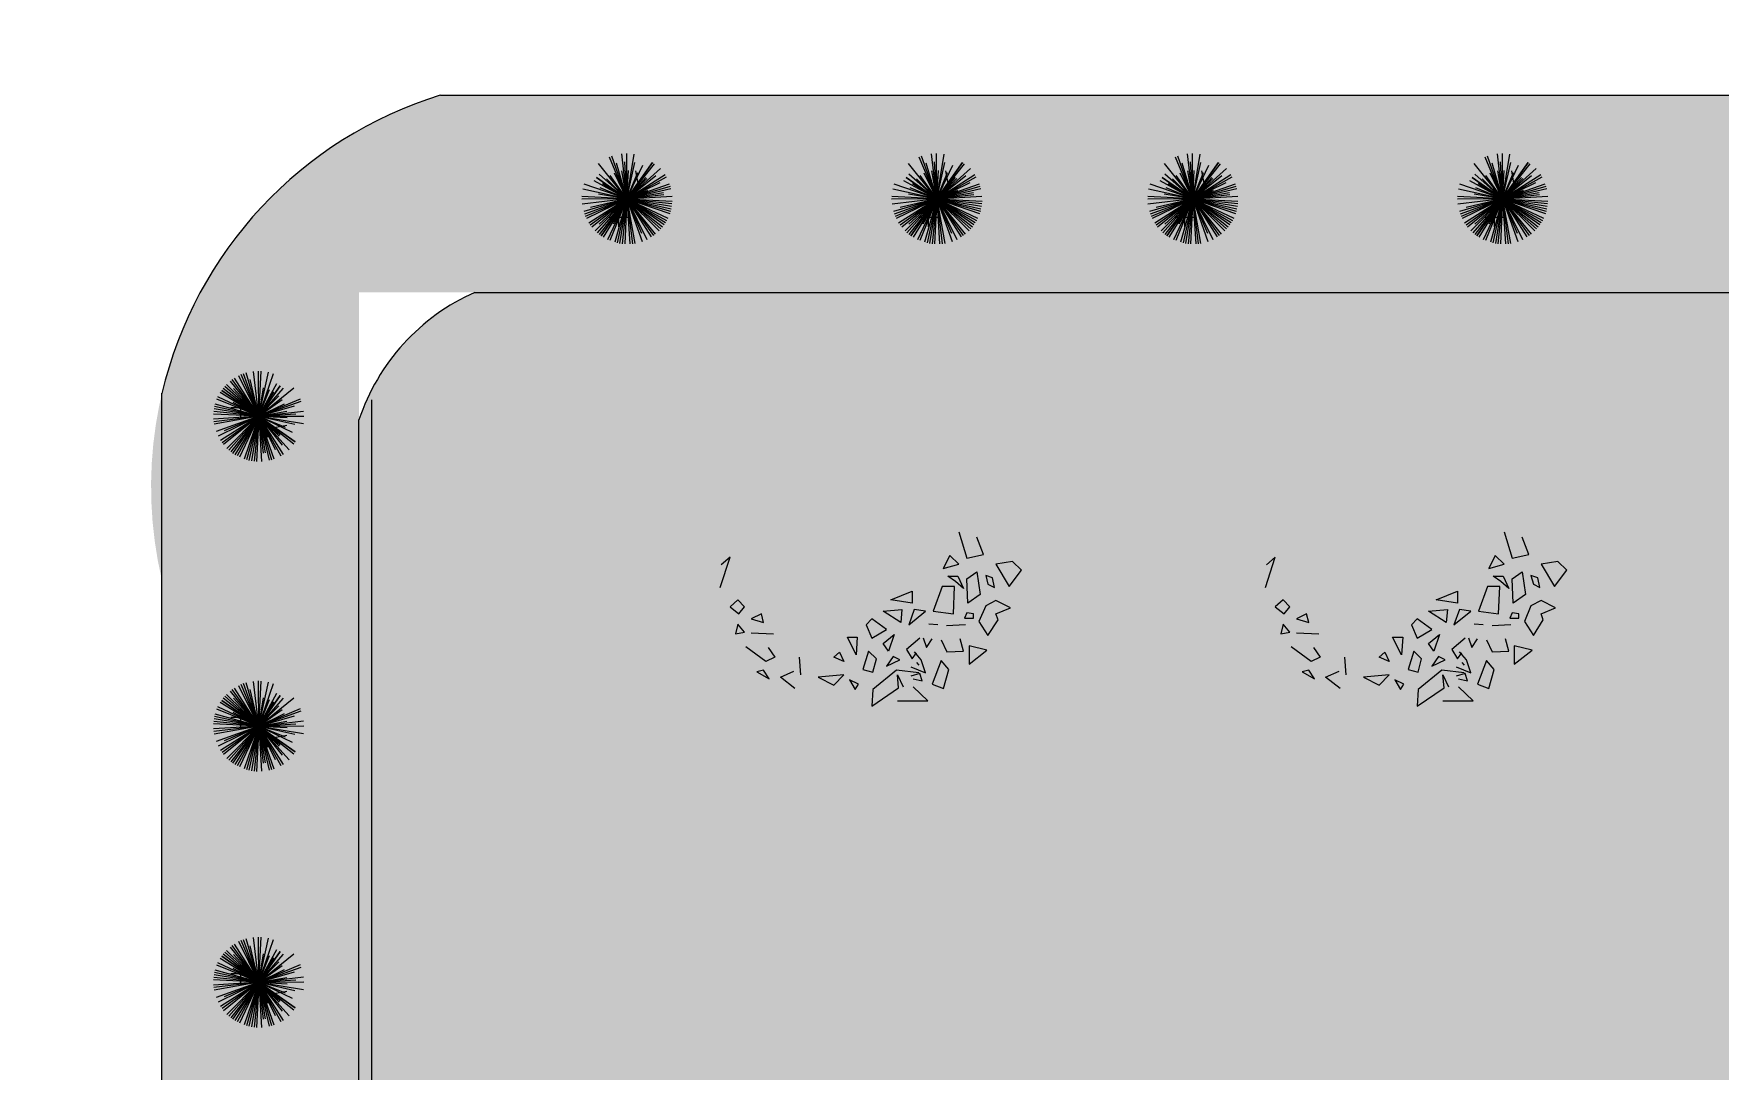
# Model space of a CAD drawing. Header units: millimetres. Extents: x -1544140 to 7445918, y -1294905 to 2019878.
# Drawn here: x 2050004 to 2051223, y 25814 to 26564 of the extents above; entities that cross this region are included whole.
import ezdxf

# ---------------------------------------------------------------- set-up
doc = ezdxf.new("R2010")
doc.units = ezdxf.units.MM
doc.header["$MEASUREMENT"] = 0
doc.layers.add('marc det', color=74, linetype='Continuous', lineweight=18)
picture_1 = doc.add_image_def('image5.png', size_in_pixel=(1482, 826))

msp = doc.modelspace()

# ---------------------------------------------------------------- hatches: boundary and pattern name
at = {"true_color": 0x8dc133, "transparency": 33554687}
h = msp.add_hatch(color=65, dxfattribs=at)
h.dxf.hatch_style = 1
h.paths.add_polyline_path([(2052271, 25017.8, -0.388077), (2052116.8, 24844.1), (2050412.6, 24844.1, -0.416277), (2050096.5, 25072.6), (2050096.5, 26168.8, -0.394381), (2050297.9, 26519.5), (2051990.7, 26519.5, -0.352206), (2052271, 26299.3)])
h.paths.add_polyline_path([(2050398.8, 24986.6, -0.417198), (2050239, 25085.7), (2050239, 26377), (2051991.6, 26377, -0.326949), (2052128.5, 26280.2), (2052128.5, 24986.6)], flags=16)
at = {"true_color": 0xb8d93f, "transparency": 33554687}
h = msp.add_hatch(color=63, dxfattribs=at)
h.dxf.hatch_style = 1
h.paths.add_polyline_path([(2052128.5, 26280.2, 0.326949), (2051991.6, 26377), (2050322.9, 26377, 0.386529), (2050239, 26188), (2050239, 25085.7, 0.417198), (2050398.8, 24986.6), (2052106.2, 24986.6, 0.351898), (2052128.5, 25016.4)])
at = {"layer": 'marc det'}
for points in [[(2050552.3, 26280.1), (2050530.8, 26274.4), (2050523.8, 26265.4), (2050510.9, 26247.2), (2050497.3, 26245.6), (2050495.5, 26230), (2050500.7, 26223.4), (2050496.8, 26213.4), (2050481.7, 26185.2), (2050486.6, 26175.5), (2050494.9, 26163.4), (2050495, 26152.7), (2050478.6, 26146.4), (2050501.5, 26144.8), (2050498.6, 26134.3), (2050506, 26126.6), (2050507, 26116.8), (2050518.2, 26104.5), (2050521.9, 26090.7), (2050532.3, 26082.8), (2050539.8, 26084.3), (2050549.8, 26078.6), (2050554.3, 26065.7), (2050557.4, 26049.5), (2050560.9, 26061.7), (2050571.7, 26071.5), (2050585.3, 26067.3), (2050594.3, 26061.4), (2050605.3, 26065.1), (2050617.1, 26065.1), (2050624.6, 26056.6), (2050627.6, 26066.4), (2050640, 26073.4), (2050652.8, 26072.9), (2050666.2, 26079.4), (2050670.3, 26088.6), (2050677.4, 26092.3), (2050686.8, 26094.1), (2050690.2, 26107), (2050696.6, 26114.4), (2050713.9, 26116.2), (2050727.1, 26113.5), (2050715.8, 26121.2), (2050707.3, 26129.5), (2050707.8, 26137.2), (2050715.5, 26147.9), (2050721.8, 26160.6), (2050720.7, 26171.1), (2050722.5, 26196.7), (2050743.9, 26207.8), (2050717.7, 26206.1), (2050710.5, 26218), (2050709.3, 26229.2), (2050701.4, 26244.5), (2050691.9, 26252.6), (2050687.6, 26264.7), (2050677.9, 26268.9), (2050665.4, 26277.9), (2050655, 26276.9), (2050655.3, 26294.3), (2050644.3, 26280.7), (2050640.2, 26291.3), (2050634.8, 26294.1), (2050621.7, 26297.9), (2050618.9, 26294.8), (2050594.8, 26293.1), (2050588.1, 26297.1), (2050576.3, 26292.5), (2050567.2, 26293.8), (2050558, 26305.7), (2050549.4, 26319.3), (2050553, 26306.3), (2050556.6, 26287.9)], [(2050946.6, 26280.1), (2050925.2, 26274.4), (2050918.2, 26265.4), (2050905.2, 26247.2), (2050891.7, 26245.6), (2050889.8, 26230), (2050895.1, 26223.4), (2050891.1, 26213.4), (2050876.1, 26185.2), (2050881, 26175.5), (2050889.2, 26163.4), (2050889.4, 26152.7), (2050873, 26146.4), (2050895.8, 26144.8), (2050893, 26134.3), (2050900.4, 26126.6), (2050901.3, 26116.8), (2050912.6, 26104.5), (2050916.3, 26090.7), (2050926.6, 26082.8), (2050934.2, 26084.3), (2050944.1, 26078.6), (2050948.6, 26065.7), (2050951.8, 26049.5), (2050955.3, 26061.7), (2050966.1, 26071.5), (2050979.7, 26067.3), (2050988.7, 26061.4), (2050999.7, 26065.1), (2051011.5, 26065.1), (2051019, 26056.6), (2051022, 26066.4), (2051034.3, 26073.4), (2051047.2, 26072.9), (2051060.6, 26079.4), (2051064.7, 26088.6), (2051071.8, 26092.3), (2051081.2, 26094.1), (2051084.6, 26107), (2051090.9, 26114.4), (2051108.2, 26116.2), (2051121.5, 26113.5), (2051110.2, 26121.2), (2051101.7, 26129.5), (2051102.1, 26137.2), (2051109.8, 26147.9), (2051116.1, 26160.6), (2051115.1, 26171.1), (2051116.9, 26196.7), (2051138.2, 26207.8), (2051112.1, 26206.1), (2051104.9, 26218), (2051103.6, 26229.2), (2051095.7, 26244.5), (2051086.3, 26252.6), (2051081.9, 26264.7), (2051072.3, 26268.9), (2051059.7, 26277.9), (2051049.4, 26276.9), (2051049.7, 26294.3), (2051038.6, 26280.7), (2051034.6, 26291.3), (2051029.1, 26294.1), (2051016, 26297.9), (2051013.3, 26294.8), (2050989.1, 26293.1), (2050982.5, 26297.1), (2050970.6, 26292.5), (2050961.6, 26293.8), (2050952.4, 26305.7), (2050943.8, 26319.3), (2050947.3, 26306.3), (2050951, 26287.9)]]:
    msp.add_hatch(color=102, dxfattribs=at).paths.add_polyline_path(points)

# ---------------------------------------------------------------- linework, layer by layer
at = {"color": 116, "lineweight": -2, "true_color": 0x136734}
for p, q in [((2050441.2, 26454.4), (2050439.3, 26464.9)), ((2050665.3, 26454.4), (2050663.4, 26464.9)), ((2050850.4, 26454.4), (2050848.6, 26464.9)), ((2051074.5, 26454.4), (2051072.7, 26464.9)), ((2050176.3, 26279), (2050186.8, 26280.9)), ((2050176.3, 26054.9), (2050186.8, 26056.8)), ((2050176.3, 25869.8), (2050186.8, 25871.6))]:
    msp.add_line(p, q, dxfattribs=at)
at = {"color": 116, "true_color": 0x136734}
for p, q in [((2050419.7, 26431.4), (2050433.6, 26431.4)), ((2050426.6, 26438.3), (2050426.6, 26424.4)), ((2050643.8, 26431.4), (2050657.7, 26431.4)), ((2050650.7, 26438.3), (2050650.7, 26424.4)), ((2050828.9, 26431.4), (2050842.8, 26431.4)), ((2050835.9, 26438.3), (2050835.9, 26424.4)), ((2051053, 26431.4), (2051066.9, 26431.4)), ((2051060, 26438.3), (2051060, 26424.4)), ((2050153.3, 26300.5), (2050153.3, 26286.6)), ((2050160.2, 26293.6), (2050146.3, 26293.6)), ((2050160.2, 26069.5), (2050146.3, 26069.5)), ((2050153.3, 26076.4), (2050153.3, 26062.5)), ((2050160.2, 25884.3), (2050146.3, 25884.3)), ((2050153.3, 25891.3), (2050153.3, 25877.4))]:
    msp.add_line(p, q, dxfattribs=at)
at = {"color": 96}
for p, q in [((2050672.9, 26203.8), (2050678.6, 26184.9)), ((2050690.7, 26187.5), (2050685.8, 26200.1)), ((2051067.3, 26203.8), (2051072.9, 26184.9)), ((2051085, 26187.5), (2051080.2, 26200.1)), ((2050666.4, 26186.8), (2050661.6, 26177.4)), ((2050672.9, 26180.5), (2050666.4, 26186.8)), ((2050678.6, 26184.9), (2050690.7, 26187.5)), ((2051060.8, 26186.8), (2051056, 26177.4)), ((2051067.3, 26180.5), (2051060.8, 26186.8)), ((2051072.9, 26184.9), (2051085, 26187.5)), ((2050500.1, 26163.5), (2050507.4, 26185.6)), ((2050507.4, 26185.6), (2050500.9, 26179.9)), ((2050661.6, 26177.4), (2050672.9, 26180.5)), ((2050678.6, 26169.8), (2050685.8, 26174.9)), ((2050685.8, 26174.9), (2050688.2, 26158.5)), ((2050711.7, 26182.4), (2050699.6, 26180.5)), ((2050699.6, 26180.5), (2050709.2, 26164.2)), ((2050709.2, 26164.2), (2050718.1, 26176.1)), ((2050718.1, 26176.1), (2050711.7, 26182.4)), ((2050894.5, 26163.5), (2050901.7, 26185.6)), ((2050901.7, 26185.6), (2050895.3, 26179.9)), ((2051056, 26177.4), (2051067.3, 26180.5)), ((2051072.9, 26169.8), (2051080.2, 26174.9)), ((2051080.2, 26174.9), (2051082.6, 26158.5)), ((2051106, 26182.4), (2051093.9, 26180.5)), ((2051093.9, 26180.5), (2051103.6, 26164.2)), ((2051103.6, 26164.2), (2051112.5, 26176.1)), ((2051112.5, 26176.1), (2051106, 26182.4)), ((2050660.8, 26164.2), (2050654.3, 26146.5)), ((2050669.7, 26164.2), (2050660.8, 26164.2)), ((2050664.8, 26171.7), (2050672.1, 26171.7)), ((2050670.5, 26167.9), (2050664.8, 26171.7)), ((2050668.9, 26144.6), (2050669.7, 26164.2)), ((2050676.1, 26162.9), (2050670.5, 26167.9)), ((2050672.1, 26171.7), (2050676.1, 26162.9)), ((2050679.4, 26152.2), (2050678.6, 26169.8)), ((2050697.1, 26170.5), (2050692.3, 26172.3)), ((2050692.3, 26172.3), (2050693.9, 26166.1)), ((2050693.9, 26166.1), (2050698.7, 26163.5)), ((2050698.7, 26163.5), (2050697.1, 26170.5)), ((2051055.2, 26164.2), (2051048.7, 26146.5)), ((2051064, 26164.2), (2051055.2, 26164.2)), ((2051059.2, 26171.7), (2051066.5, 26171.7)), ((2051064.8, 26167.9), (2051059.2, 26171.7)), ((2051063.2, 26144.6), (2051064, 26164.2)), ((2051070.5, 26162.9), (2051064.8, 26167.9)), ((2051066.5, 26171.7), (2051070.5, 26162.9)), ((2051073.7, 26152.2), (2051072.9, 26169.8)), ((2051091.5, 26170.5), (2051086.6, 26172.3)), ((2051086.6, 26172.3), (2051088.3, 26166.1)), ((2051088.3, 26166.1), (2051093.1, 26163.5)), ((2051093.1, 26163.5), (2051091.5, 26170.5)), ((2050513, 26154.7), (2050507.4, 26149.7)), ((2050517.9, 26149.7), (2050513, 26154.7)), ((2050623.7, 26154.7), (2050639, 26161)), ((2050639, 26152.2), (2050623.7, 26154.7)), ((2050639, 26161), (2050639, 26152.2)), ((2050688.2, 26158.5), (2050679.4, 26152.2)), ((2050692.3, 26150.3), (2050687.4, 26139)), ((2050699.6, 26154.1), (2050692.3, 26150.3)), ((2050710.1, 26149), (2050699.6, 26154.1)), ((2050907.4, 26154.7), (2050901.7, 26149.7)), ((2050912.2, 26149.7), (2050907.4, 26154.7)), ((2051018, 26154.7), (2051033.4, 26161)), ((2051033.4, 26152.2), (2051018, 26154.7)), ((2051033.4, 26161), (2051033.4, 26152.2)), ((2051082.6, 26158.5), (2051073.7, 26152.2)), ((2051086.6, 26150.3), (2051081.8, 26139)), ((2051093.9, 26154.1), (2051086.6, 26150.3)), ((2051104.4, 26149), (2051093.9, 26154.1)), ((2050507.4, 26149.7), (2050513.8, 26144.6)), ((2050513.8, 26144.6), (2050517.9, 26149.7)), ((2050530, 26144.6), (2050522.7, 26140.9)), ((2050522.7, 26140.9), (2050531.6, 26138.3)), ((2050531.6, 26138.3), (2050530, 26144.6)), ((2050609.9, 26140.9), (2050605.9, 26136.5)), ((2050620.4, 26133.3), (2050609.9, 26140.9)), ((2050618, 26146.5), (2050631.7, 26147.8)), ((2050630.9, 26138.3), (2050618, 26146.5)), ((2050631.7, 26147.8), (2050630.9, 26138.3)), ((2050640.6, 26147.8), (2050636.6, 26136.5)), ((2050636.6, 26136.5), (2050648.7, 26146.5)), ((2050648.7, 26146.5), (2050640.6, 26147.8)), ((2050654.3, 26146.5), (2050668.9, 26144.6)), ((2050678.6, 26145.3), (2050676.9, 26141.5)), ((2050676.9, 26141.5), (2050683.4, 26141.5)), ((2050683.4, 26144.6), (2050678.6, 26145.3)), ((2050683.4, 26141.5), (2050683.4, 26144.6)), ((2050687.4, 26139), (2050693.9, 26128.9)), ((2050693.9, 26128.9), (2050701.2, 26140.2)), ((2050699.6, 26144.6), (2050710.1, 26149)), ((2050701.2, 26140.2), (2050699.6, 26144.6)), ((2050901.7, 26149.7), (2050908.2, 26144.6)), ((2050908.2, 26144.6), (2050912.2, 26149.7)), ((2050924.3, 26144.6), (2050917.1, 26140.9)), ((2050917.1, 26140.9), (2050926, 26138.3)), ((2050926, 26138.3), (2050924.3, 26144.6)), ((2051004.3, 26140.9), (2051000.2, 26136.5)), ((2051014.8, 26133.3), (2051004.3, 26140.9)), ((2051012.4, 26146.5), (2051026.1, 26147.8)), ((2051025.3, 26138.3), (2051012.4, 26146.5)), ((2051026.1, 26147.8), (2051025.3, 26138.3)), ((2051035, 26147.8), (2051030.9, 26136.5)), ((2051030.9, 26136.5), (2051043, 26146.5)), ((2051043, 26146.5), (2051035, 26147.8)), ((2051048.7, 26146.5), (2051063.2, 26144.6)), ((2051072.9, 26145.3), (2051071.3, 26141.5)), ((2051071.3, 26141.5), (2051077.8, 26141.5)), ((2051077.8, 26144.6), (2051072.9, 26145.3)), ((2051077.8, 26141.5), (2051077.8, 26144.6)), ((2051081.8, 26139), (2051088.3, 26128.9)), ((2051088.3, 26128.9), (2051095.5, 26140.2)), ((2051093.9, 26144.6), (2051104.4, 26149)), ((2051095.5, 26140.2), (2051093.9, 26144.6)), ((2050513, 26137.1), (2050511.4, 26130.2)), ((2050511.4, 26130.2), (2050517.9, 26131.4)), ((2050517.9, 26131.4), (2050513, 26137.1)), ((2050522.7, 26130.8), (2050538.9, 26130.2)), ((2050598.6, 26115), (2050592.2, 26127.6)), ((2050592.2, 26127.6), (2050599.4, 26127.6)), ((2050599.4, 26127.6), (2050598.6, 26115)), ((2050605.9, 26136.5), (2050609.9, 26127)), ((2050609.9, 26127), (2050620.4, 26133.3)), ((2050618, 26123.2), (2050626.1, 26129.5)), ((2050626.1, 26129.5), (2050622, 26117.6)), ((2050644.6, 26127), (2050635, 26118.8)), ((2050647.1, 26127.1), (2050649.5, 26120.2)), ((2050649.5, 26120.2), (2050653.6, 26126.5)), ((2050657.6, 26136.5), (2050651.1, 26137.1)), ((2050660, 26125.8), (2050664.1, 26117)), ((2050677.7, 26136.5), (2050664, 26135.8)), ((2050676.2, 26117.6), (2050673.8, 26126.5)), ((2050907.4, 26137.1), (2050905.8, 26130.2)), ((2050905.8, 26130.2), (2050912.2, 26131.4)), ((2050912.2, 26131.4), (2050907.4, 26137.1)), ((2050917.1, 26130.8), (2050933.2, 26130.2)), ((2050993, 26115), (2050986.5, 26127.6)), ((2050986.5, 26127.6), (2050993.8, 26127.6)), ((2050993.8, 26127.6), (2050993, 26115)), ((2051000.2, 26136.5), (2051004.3, 26127)), ((2051004.3, 26127), (2051014.8, 26133.3)), ((2051012.4, 26123.2), (2051020.4, 26129.5)), ((2051020.4, 26129.5), (2051016.4, 26117.6)), ((2051039, 26127), (2051029.3, 26118.8)), ((2051041.5, 26127.1), (2051043.9, 26120.2)), ((2051043.9, 26120.2), (2051047.9, 26126.5)), ((2051051.9, 26136.5), (2051045.5, 26137.1)), ((2051054.4, 26125.8), (2051058.4, 26117)), ((2051072.1, 26136.5), (2051058.4, 26135.8)), ((2051070.5, 26117.6), (2051068.1, 26126.5)), ((2050533.3, 26110.1), (2050518.7, 26120.8)), ((2050534.9, 26120.2), (2050539.7, 26113.2)), ((2050582.5, 26113.1), (2050586.5, 26116.9)), ((2050586.5, 26116.9), (2050589.7, 26110)), ((2050607.5, 26117.6), (2050603.5, 26104.3)), ((2050613.2, 26111.9), (2050607.5, 26117.6)), ((2050622, 26117.6), (2050618, 26123.2)), ((2050625.3, 26113.8), (2050620.4, 26106.8)), ((2050630.1, 26111.3), (2050625.3, 26113.8)), ((2050635, 26118.8), (2050639, 26111.9)), ((2050639, 26111.9), (2050642.2, 26116.3)), ((2050645.5, 26111.3), (2050640.7, 26117)), ((2050664.1, 26117), (2050676.2, 26117.6)), ((2050693.1, 26118.2), (2050680.2, 26121.3)), ((2050680.2, 26121.3), (2050680.2, 26108.1)), ((2050680.2, 26108.1), (2050693.1, 26118.2)), ((2050927.6, 26110.1), (2050913.1, 26120.8)), ((2050929.2, 26120.2), (2050934.1, 26113.2)), ((2050976.8, 26113.1), (2050980.9, 26116.9)), ((2050980.9, 26116.9), (2050984.1, 26110)), ((2051001.9, 26117.6), (2050997.8, 26104.3)), ((2051007.5, 26111.9), (2051001.9, 26117.6)), ((2051016.4, 26117.6), (2051012.4, 26123.2)), ((2051019.6, 26113.8), (2051014.8, 26106.8)), ((2051024.5, 26111.3), (2051019.6, 26113.8)), ((2051029.3, 26118.8), (2051033.4, 26111.9)), ((2051033.4, 26111.9), (2051036.6, 26116.3)), ((2051039.9, 26111.3), (2051035, 26117)), ((2051058.4, 26117), (2051070.5, 26117.6)), ((2051087.5, 26118.2), (2051074.5, 26121.3)), ((2051074.5, 26121.3), (2051074.5, 26108.1)), ((2051074.5, 26108.1), (2051087.5, 26118.2)), ((2050531.6, 26103.8), (2050526.8, 26102.5)), ((2050526.8, 26102.5), (2050535.7, 26097.5)), ((2050535.7, 26097.5), (2050531.6, 26103.8)), ((2050539.7, 26113.2), (2050533.3, 26110.1)), ((2050543.8, 26098.7), (2050553.4, 26103.2)), ((2050557.4, 26113.1), (2050558.2, 26100.5)), ((2050589.7, 26110), (2050582.5, 26113.1)), ((2050603.5, 26104.3), (2050610.7, 26102.4)), ((2050610.7, 26102.4), (2050613.2, 26111.9)), ((2050627.7, 26103.7), (2050610.7, 26089.8)), ((2050620.4, 26106.8), (2050630.1, 26111.3)), ((2050643.8, 26101.8), (2050627.7, 26103.7)), ((2050638.2, 26106.3), (2050648.7, 26101.9)), ((2050642.2, 26109.4), (2050643.8, 26107.5)), ((2050648.7, 26101.9), (2050645.5, 26111.3)), ((2050660, 26110.7), (2050653.6, 26093.7)), ((2050665.7, 26104.4), (2050660, 26110.7)), ((2050661.7, 26090.6), (2050665.7, 26104.4)), ((2050926, 26103.8), (2050921.2, 26102.5)), ((2050921.2, 26102.5), (2050930, 26097.5)), ((2050930, 26097.5), (2050926, 26103.8)), ((2050934.1, 26113.2), (2050927.6, 26110.1)), ((2050938.1, 26098.7), (2050947.8, 26103.2)), ((2050951.8, 26113.1), (2050952.6, 26100.5)), ((2050984.1, 26110), (2050976.8, 26113.1)), ((2050997.8, 26104.3), (2051005.1, 26102.4)), ((2051005.1, 26102.4), (2051007.5, 26111.9)), ((2051022, 26103.7), (2051005.1, 26089.8)), ((2051014.8, 26106.8), (2051024.5, 26111.3)), ((2051038.2, 26101.8), (2051022, 26103.7)), ((2051032.6, 26106.3), (2051043.1, 26101.9)), ((2051036.6, 26109.4), (2051038.2, 26107.5)), ((2051043.1, 26101.9), (2051039.9, 26111.3)), ((2051054.4, 26110.7), (2051047.9, 26093.7)), ((2051060, 26104.4), (2051054.4, 26110.7)), ((2051056, 26090.6), (2051060, 26104.4)), ((2050554.3, 26090.6), (2050543.8, 26098.7)), ((2050589.7, 26100.5), (2050571.2, 26098.7)), ((2050571.2, 26098.7), (2050582.5, 26093)), ((2050582.5, 26093), (2050589.7, 26100.5)), ((2050600.2, 26093.6), (2050593.8, 26096.8)), ((2050593.8, 26096.8), (2050597.8, 26089.8)), ((2050597.8, 26089.8), (2050600.2, 26093.6)), ((2050609.9, 26077.9), (2050629.3, 26091.1)), ((2050610.7, 26089.8), (2050609.9, 26077.9)), ((2050629.3, 26091.1), (2050628.5, 26100.5)), ((2050628.5, 26100.5), (2050632.5, 26091.7)), ((2050644.7, 26101.3), (2050638.2, 26099.4)), ((2050639.9, 26097.5), (2050646.3, 26096.2)), ((2050650.3, 26081.7), (2050639.9, 26091.8)), ((2050646.3, 26096.2), (2050644.7, 26101.3)), ((2050653.6, 26093.7), (2050661.7, 26090.6)), ((2050948.6, 26090.6), (2050938.1, 26098.7)), ((2050984.1, 26100.5), (2050965.5, 26098.7)), ((2050965.5, 26098.7), (2050976.8, 26093)), ((2050976.8, 26093), (2050984.1, 26100.5)), ((2050994.6, 26093.6), (2050988.1, 26096.8)), ((2050988.1, 26096.8), (2050992.2, 26089.8)), ((2050992.2, 26089.8), (2050994.6, 26093.6)), ((2051004.3, 26077.9), (2051023.7, 26091.1)), ((2051005.1, 26089.8), (2051004.3, 26077.9)), ((2051023.7, 26091.1), (2051022.9, 26100.5)), ((2051022.9, 26100.5), (2051026.9, 26091.7)), ((2051039.1, 26101.3), (2051032.6, 26099.4)), ((2051034.2, 26097.5), (2051040.7, 26096.2)), ((2051044.7, 26081.7), (2051034.2, 26091.8)), ((2051040.7, 26096.2), (2051039.1, 26101.3)), ((2051047.9, 26093.7), (2051056, 26090.6)), ((2050628.5, 26081.7), (2050650.3, 26081.7)), ((2051022.9, 26081.7), (2051044.7, 26081.7))]:
    msp.add_line(p, q, dxfattribs=at)
for points in [[(2050297.9, 26519.5), (2051997.2, 26519.5)], [(2050322.9, 26377), (2051997.2, 26377)], [(2050096.5, 25072.6), (2050096.5, 26304)], [(2050248.1, 26299.3), (2050248.1, 25012.9)], [(2050239, 25085.7), (2050239, 26284.8)]]:
    msp.add_lwpolyline(points)
for radius, start, end in [(296.2, 107.0974, 166.8092), (153.7, 113.8167, 161.6515)]:
    msp.add_arc((2050384.9, 26236.4), radius, start, end)
at = {"layer": 'marc det', "color": 116, "true_color": 0x136734}
for p, q in [((2050432.8, 26444.6), (2050412.3, 26470.1)), ((2050432.8, 26444.6), (2050420.1, 26474.7)), ((2050432.8, 26444.6), (2050421.8, 26475.4)), ((2050432.8, 26444.6), (2050425.2, 26470.5)), ((2050432.8, 26444.6), (2050429, 26477.1)), ((2050432.8, 26444.6), (2050431.2, 26471.5)), ((2050432.5, 26444.3), (2050451.3, 26471)), ((2050451.3, 26471), (2050432.5, 26444.3)), ((2050432.5, 26444.3), (2050452.7, 26469.9)), ((2050432.8, 26444.6), (2050432.6, 26477.3)), ((2050432.8, 26444.6), (2050438.1, 26476.9)), ((2050432.8, 26444.6), (2050438.6, 26470.8)), ((2050432.8, 26444.6), (2050444.3, 26468.9)), ((2050656.9, 26444.6), (2050636.4, 26470.1)), ((2050656.9, 26444.6), (2050644.2, 26474.7)), ((2050656.9, 26444.6), (2050645.9, 26475.4)), ((2050656.9, 26444.6), (2050649.3, 26470.5)), ((2050656.9, 26444.6), (2050653.1, 26477.1)), ((2050656.9, 26444.6), (2050655.2, 26471.5)), ((2050656.6, 26444.3), (2050675.4, 26471)), ((2050675.4, 26471), (2050656.6, 26444.3)), ((2050656.6, 26444.3), (2050676.8, 26469.9)), ((2050656.9, 26444.6), (2050656.7, 26477.3)), ((2050656.9, 26444.6), (2050662.2, 26476.9)), ((2050656.9, 26444.6), (2050662.7, 26470.8)), ((2050656.9, 26444.6), (2050668.4, 26468.9)), ((2050842, 26444.6), (2050821.5, 26470.1)), ((2050842, 26444.6), (2050829.4, 26474.7)), ((2050842, 26444.6), (2050831.1, 26475.4)), ((2050842, 26444.6), (2050834.4, 26470.5)), ((2050842, 26444.6), (2050838.2, 26477.1)), ((2050842, 26444.6), (2050840.4, 26471.5)), ((2050841.7, 26444.3), (2050860.5, 26471)), ((2050860.5, 26471), (2050841.7, 26444.3)), ((2050841.7, 26444.3), (2050862, 26469.9)), ((2050842, 26444.6), (2050841.8, 26477.3)), ((2050842, 26444.6), (2050847.3, 26476.9)), ((2050842, 26444.6), (2050847.9, 26470.8)), ((2050842, 26444.6), (2050853.5, 26468.9)), ((2051066.1, 26444.6), (2051045.6, 26470.1)), ((2051066.1, 26444.6), (2051053.5, 26474.7)), ((2051066.1, 26444.6), (2051055.2, 26475.4)), ((2051066.1, 26444.6), (2051058.5, 26470.5)), ((2051066.1, 26444.6), (2051062.3, 26477.1)), ((2051066.1, 26444.6), (2051064.5, 26471.5)), ((2051065.8, 26444.3), (2051084.6, 26471)), ((2051084.6, 26471), (2051065.8, 26444.3)), ((2051065.8, 26444.3), (2051086.1, 26469.9)), ((2051066.1, 26444.6), (2051065.9, 26477.3)), ((2051066.1, 26444.6), (2051071.4, 26476.9)), ((2051066.1, 26444.6), (2051072, 26470.8)), ((2051066.1, 26444.6), (2051077.6, 26468.9)), ((2050432.8, 26444.6), (2050401.9, 26455.2)), ((2050432.8, 26444.6), (2050409, 26457.6)), ((2050432.8, 26444.6), (2050410.7, 26460.1)), ((2050410.7, 26460.1), (2050432.8, 26444.6)), ((2050432.8, 26444.6), (2050412.6, 26462.5)), ((2050432.8, 26444.6), (2050415.1, 26455.6)), ((2050432.8, 26444.6), (2050418, 26459.2)), ((2050432.8, 26444.6), (2050420.7, 26461.5)), ((2050432.8, 26444.6), (2050423.7, 26463.2)), ((2050432.8, 26444.6), (2050429.2, 26465)), ((2050432.8, 26444.6), (2050457.1, 26466.5)), ((2050432.8, 26444.6), (2050433.9, 26465.2)), ((2050432.8, 26444.6), (2050440.6, 26463.7)), ((2050432.8, 26444.6), (2050460.4, 26462.2)), ((2050432.8, 26444.6), (2050453.7, 26461.5)), ((2050432.8, 26444.6), (2050461.3, 26460.6)), ((2050432.8, 26444.6), (2050446.4, 26460)), ((2050432.8, 26444.6), (2050447.3, 26459.3)), ((2050432.8, 26444.6), (2050456.9, 26456.4)), ((2050432.8, 26444.6), (2050463.6, 26455.6)), ((2050656.9, 26444.6), (2050626, 26455.2)), ((2050656.9, 26444.6), (2050633.1, 26457.6)), ((2050656.9, 26444.6), (2050634.8, 26460.1)), ((2050634.8, 26460.1), (2050656.9, 26444.6)), ((2050656.9, 26444.6), (2050636.6, 26462.5)), ((2050656.9, 26444.6), (2050639.2, 26455.6)), ((2050656.9, 26444.6), (2050642.1, 26459.2)), ((2050656.9, 26444.6), (2050644.8, 26461.5)), ((2050656.9, 26444.6), (2050647.8, 26463.2)), ((2050656.9, 26444.6), (2050653.3, 26465)), ((2050656.9, 26444.6), (2050681.2, 26466.5)), ((2050656.9, 26444.6), (2050658, 26465.2)), ((2050656.9, 26444.6), (2050664.7, 26463.7)), ((2050656.9, 26444.6), (2050684.5, 26462.2)), ((2050656.9, 26444.6), (2050677.8, 26461.5)), ((2050656.9, 26444.6), (2050685.4, 26460.6)), ((2050656.9, 26444.6), (2050670.5, 26460)), ((2050656.9, 26444.6), (2050671.4, 26459.3)), ((2050656.9, 26444.6), (2050681, 26456.4)), ((2050656.9, 26444.6), (2050687.7, 26455.6)), ((2050842, 26444.6), (2050811.1, 26455.2)), ((2050842, 26444.6), (2050818.3, 26457.6)), ((2050842, 26444.6), (2050819.9, 26460.1)), ((2050819.9, 26460.1), (2050842, 26444.6)), ((2050842, 26444.6), (2050821.8, 26462.5)), ((2050842, 26444.6), (2050824.3, 26455.6)), ((2050842, 26444.6), (2050827.3, 26459.2)), ((2050842, 26444.6), (2050829.9, 26461.5)), ((2050842, 26444.6), (2050832.9, 26463.2)), ((2050842, 26444.6), (2050838.5, 26465)), ((2050842, 26444.6), (2050866.3, 26466.5)), ((2050842, 26444.6), (2050843.1, 26465.2)), ((2050842, 26444.6), (2050849.8, 26463.7)), ((2050842, 26444.6), (2050869.6, 26462.2)), ((2050842, 26444.6), (2050862.9, 26461.5)), ((2050842, 26444.6), (2050870.5, 26460.6)), ((2050842, 26444.6), (2050855.7, 26460)), ((2050842, 26444.6), (2050856.5, 26459.3)), ((2050842, 26444.6), (2050866.1, 26456.4)), ((2050842, 26444.6), (2050872.8, 26455.6)), ((2051066.1, 26444.6), (2051035.2, 26455.2)), ((2051066.1, 26444.6), (2051042.4, 26457.6)), ((2051066.1, 26444.6), (2051044, 26460.1)), ((2051044, 26460.1), (2051066.1, 26444.6)), ((2051066.1, 26444.6), (2051045.9, 26462.5)), ((2051066.1, 26444.6), (2051048.4, 26455.6)), ((2051066.1, 26444.6), (2051051.4, 26459.2)), ((2051066.1, 26444.6), (2051054, 26461.5)), ((2051066.1, 26444.6), (2051057, 26463.2)), ((2051066.1, 26444.6), (2051062.6, 26465)), ((2051066.1, 26444.6), (2051090.4, 26466.5)), ((2051066.1, 26444.6), (2051067.2, 26465.2)), ((2051066.1, 26444.6), (2051073.9, 26463.7)), ((2051066.1, 26444.6), (2051093.7, 26462.2)), ((2051066.1, 26444.6), (2051087, 26461.5)), ((2051066.1, 26444.6), (2051094.6, 26460.6)), ((2051066.1, 26444.6), (2051079.8, 26460)), ((2051066.1, 26444.6), (2051080.6, 26459.3)), ((2051066.1, 26444.6), (2051090.2, 26456.4)), ((2051066.1, 26444.6), (2051096.9, 26455.6)), ((2050432.8, 26444.6), (2050400.1, 26444.4)), ((2050432.8, 26444.6), (2050400.2, 26446.3)), ((2050432.8, 26444.6), (2050400.4, 26440.8)), ((2050432.8, 26444.6), (2050400.9, 26451.7)), ((2050432.8, 26444.6), (2050401.5, 26435.4)), ((2050432.8, 26444.6), (2050402, 26433.6)), ((2050432.8, 26444.6), (2050402.7, 26431.9)), ((2050432.8, 26444.6), (2050403.5, 26430.3)), ((2050432.8, 26444.6), (2050405.2, 26427.1)), ((2050432.8, 26444.6), (2050406.3, 26425.5)), ((2050432.8, 26444.6), (2050406.4, 26438.4)), ((2050432.8, 26444.6), (2050407.4, 26424.1)), ((2050432.8, 26444.6), (2050409.8, 26421.4)), ((2050432.8, 26444.6), (2050411.2, 26420.1)), ((2050432.8, 26444.6), (2050412.2, 26448)), ((2050432.8, 26444.6), (2050412.6, 26418.9)), ((2050432.8, 26444.6), (2050412.6, 26426.4)), ((2050432.8, 26444.6), (2050413.5, 26452.5)), ((2050414.1, 26417.9), (2050432.8, 26444.6)), ((2050432.8, 26444.6), (2050414.1, 26417.9)), ((2050432.8, 26444.6), (2050415.6, 26416.8)), ((2050432.8, 26444.6), (2050418.8, 26415.1)), ((2050432.8, 26444.6), (2050420.5, 26414.4)), ((2050432.8, 26444.6), (2050422.8, 26426.2)), ((2050432.8, 26444.6), (2050424, 26413.2)), ((2050432.8, 26444.6), (2050425.7, 26412.7)), ((2050432.8, 26444.6), (2050427.5, 26412.4)), ((2050432.8, 26444.6), (2050429.4, 26412.1)), ((2050432.8, 26444.6), (2050431.2, 26412)), ((2050432.8, 26444.6), (2050464.2, 26453.9)), ((2050432.8, 26444.6), (2050464.6, 26452.1)), ((2050432.8, 26444.6), (2050447.9, 26451)), ((2050432.8, 26444.6), (2050459.3, 26449.3)), ((2050432.8, 26444.6), (2050459.5, 26447.8)), ((2050432.8, 26444.6), (2050465.4, 26446.6)), ((2050432.8, 26444.6), (2050465.5, 26443)), ((2050432.8, 26444.6), (2050443.8, 26413.8)), ((2050432.8, 26444.6), (2050436.7, 26412.2)), ((2050432.8, 26444.6), (2050438.5, 26412.4)), ((2050432.8, 26444.6), (2050434.8, 26412)), ((2050432.8, 26444.6), (2050443.3, 26419.7)), ((2050432.8, 26444.6), (2050447.2, 26415.3)), ((2050432.8, 26444.6), (2050450.4, 26417.1)), ((2050432.8, 26444.6), (2050451.9, 26418.1)), ((2050432.8, 26444.6), (2050453.3, 26419.2)), ((2050432.8, 26444.6), (2050456.1, 26421.6)), ((2050432.8, 26444.6), (2050457.3, 26423)), ((2050432.8, 26444.6), (2050458.5, 26424.4)), ((2050459.6, 26425.9), (2050432.8, 26444.6)), ((2050432.8, 26444.6), (2050460.6, 26427.4)), ((2050432.8, 26444.6), (2050461.5, 26429)), ((2050432.8, 26444.6), (2050462.3, 26430.6)), ((2050432.8, 26444.6), (2050464.7, 26437.5)), ((2050432.8, 26444.6), (2050465.1, 26439.3)), ((2050432.8, 26444.6), (2050465.3, 26441.2)), ((2050432.8, 26444.6), (2050463.7, 26434)), ((2050432.8, 26444.6), (2050464.3, 26435.8)), ((2050656.9, 26444.6), (2050624.2, 26444.4)), ((2050656.9, 26444.6), (2050624.3, 26446.3)), ((2050656.9, 26444.6), (2050624.5, 26440.8)), ((2050656.9, 26444.6), (2050625, 26451.7)), ((2050656.9, 26444.6), (2050625.6, 26435.4)), ((2050656.9, 26444.6), (2050626.1, 26433.6)), ((2050656.9, 26444.6), (2050626.8, 26431.9)), ((2050656.9, 26444.6), (2050627.6, 26430.3)), ((2050656.9, 26444.6), (2050629.3, 26427.1)), ((2050656.9, 26444.6), (2050630.4, 26425.5)), ((2050656.9, 26444.6), (2050630.5, 26438.4)), ((2050656.9, 26444.6), (2050631.5, 26424.1)), ((2050656.9, 26444.6), (2050633.9, 26421.4)), ((2050656.9, 26444.6), (2050635.3, 26420.1)), ((2050656.9, 26444.6), (2050636.3, 26448)), ((2050656.9, 26444.6), (2050636.7, 26418.9)), ((2050656.9, 26444.6), (2050636.7, 26426.4)), ((2050656.9, 26444.6), (2050637.6, 26452.5)), ((2050638.2, 26417.9), (2050656.9, 26444.6)), ((2050656.9, 26444.6), (2050638.2, 26417.9)), ((2050656.9, 26444.6), (2050639.7, 26416.8)), ((2050656.9, 26444.6), (2050642.9, 26415.1)), ((2050656.9, 26444.6), (2050644.6, 26414.4)), ((2050656.9, 26444.6), (2050646.9, 26426.2)), ((2050656.9, 26444.6), (2050648.1, 26413.2)), ((2050656.9, 26444.6), (2050649.8, 26412.7)), ((2050656.9, 26444.6), (2050651.6, 26412.4)), ((2050656.9, 26444.6), (2050653.5, 26412.1)), ((2050656.9, 26444.6), (2050655.3, 26412)), ((2050656.9, 26444.6), (2050688.3, 26453.9)), ((2050656.9, 26444.6), (2050688.7, 26452.1)), ((2050656.9, 26444.6), (2050672, 26451)), ((2050656.9, 26444.6), (2050683.4, 26449.3)), ((2050656.9, 26444.6), (2050683.6, 26447.8)), ((2050656.9, 26444.6), (2050689.5, 26446.6)), ((2050656.9, 26444.6), (2050689.6, 26443)), ((2050656.9, 26444.6), (2050667.9, 26413.8)), ((2050656.9, 26444.6), (2050660.8, 26412.2)), ((2050656.9, 26444.6), (2050662.6, 26412.4)), ((2050656.9, 26444.6), (2050658.9, 26412)), ((2050656.9, 26444.6), (2050667.4, 26419.7)), ((2050656.9, 26444.6), (2050671.3, 26415.3)), ((2050656.9, 26444.6), (2050674.5, 26417.1)), ((2050656.9, 26444.6), (2050676, 26418.1)), ((2050656.9, 26444.6), (2050677.4, 26419.2)), ((2050656.9, 26444.6), (2050680.2, 26421.6)), ((2050656.9, 26444.6), (2050681.4, 26423)), ((2050656.9, 26444.6), (2050682.6, 26424.4)), ((2050683.7, 26425.9), (2050656.9, 26444.6)), ((2050656.9, 26444.6), (2050684.7, 26427.4)), ((2050656.9, 26444.6), (2050685.6, 26429)), ((2050656.9, 26444.6), (2050686.4, 26430.6)), ((2050656.9, 26444.6), (2050688.8, 26437.5)), ((2050656.9, 26444.6), (2050689.2, 26439.3)), ((2050656.9, 26444.6), (2050689.4, 26441.2)), ((2050656.9, 26444.6), (2050687.8, 26434)), ((2050656.9, 26444.6), (2050688.4, 26435.8)), ((2050842, 26444.6), (2050809.4, 26446.3)), ((2050842, 26444.6), (2050809.4, 26444.4)), ((2050842, 26444.6), (2050809.6, 26440.8)), ((2050842, 26444.6), (2050810.1, 26451.7)), ((2050842, 26444.6), (2050810.7, 26435.4)), ((2050842, 26444.6), (2050811.3, 26433.6)), ((2050842, 26444.6), (2050811.9, 26431.9)), ((2050842, 26444.6), (2050812.7, 26430.3)), ((2050842, 26444.6), (2050814.5, 26427.1)), ((2050842, 26444.6), (2050815.5, 26425.5)), ((2050842, 26444.6), (2050815.6, 26438.4)), ((2050842, 26444.6), (2050816.6, 26424.1)), ((2050842, 26444.6), (2050819.1, 26421.4)), ((2050842, 26444.6), (2050820.4, 26420.1)), ((2050842, 26444.6), (2050821.4, 26448)), ((2050842, 26444.6), (2050821.8, 26418.9)), ((2050842, 26444.6), (2050821.9, 26426.4)), ((2050842, 26444.6), (2050822.7, 26452.5)), ((2050823.3, 26417.9), (2050842, 26444.6)), ((2050842, 26444.6), (2050823.3, 26417.9)), ((2050842, 26444.6), (2050824.8, 26416.8)), ((2050842, 26444.6), (2050828, 26415.1)), ((2050842, 26444.6), (2050829.7, 26414.4)), ((2050842, 26444.6), (2050832, 26426.2)), ((2050842, 26444.6), (2050833.2, 26413.2)), ((2050842, 26444.6), (2050835, 26412.7)), ((2050842, 26444.6), (2050836.8, 26412.4)), ((2050842, 26444.6), (2050838.6, 26412.1)), ((2050842, 26444.6), (2050840.4, 26412)), ((2050842, 26444.6), (2050873.4, 26453.9)), ((2050842, 26444.6), (2050873.9, 26452.1)), ((2050842, 26444.6), (2050857.1, 26451)), ((2050842, 26444.6), (2050868.5, 26449.3)), ((2050842, 26444.6), (2050868.7, 26447.8)), ((2050842, 26444.6), (2050874.7, 26446.6)), ((2050842, 26444.6), (2050874.7, 26443)), ((2050842, 26444.6), (2050853, 26413.8)), ((2050842, 26444.6), (2050845.9, 26412.2)), ((2050842, 26444.6), (2050847.7, 26412.4)), ((2050842, 26444.6), (2050844.1, 26412)), ((2050842, 26444.6), (2050852.6, 26419.7)), ((2050842, 26444.6), (2050856.4, 26415.3)), ((2050842, 26444.6), (2050859.6, 26417.1)), ((2050842, 26444.6), (2050861.1, 26418.1)), ((2050842, 26444.6), (2050862.6, 26419.2)), ((2050842, 26444.6), (2050865.3, 26421.6)), ((2050842, 26444.6), (2050866.5, 26423)), ((2050842, 26444.6), (2050867.7, 26424.4)), ((2050868.8, 26425.9), (2050842, 26444.6)), ((2050842, 26444.6), (2050869.8, 26427.4)), ((2050842, 26444.6), (2050870.7, 26429)), ((2050842, 26444.6), (2050871.6, 26430.6)), ((2050842, 26444.6), (2050873.9, 26437.5)), ((2050842, 26444.6), (2050874.3, 26439.3)), ((2050842, 26444.6), (2050874.5, 26441.2)), ((2050842, 26444.6), (2050873, 26434)), ((2050842, 26444.6), (2050873.5, 26435.8)), ((2051066.1, 26444.6), (2051033.5, 26446.3)), ((2051066.1, 26444.6), (2051033.5, 26444.4)), ((2051066.1, 26444.6), (2051033.7, 26440.8)), ((2051066.1, 26444.6), (2051034.2, 26451.7)), ((2051066.1, 26444.6), (2051034.8, 26435.4)), ((2051066.1, 26444.6), (2051035.4, 26433.6)), ((2051066.1, 26444.6), (2051036, 26431.9)), ((2051066.1, 26444.6), (2051036.8, 26430.3)), ((2051066.1, 26444.6), (2051038.6, 26427.1)), ((2051066.1, 26444.6), (2051039.6, 26425.5)), ((2051066.1, 26444.6), (2051039.7, 26438.4)), ((2051066.1, 26444.6), (2051040.7, 26424.1)), ((2051066.1, 26444.6), (2051043.2, 26421.4)), ((2051066.1, 26444.6), (2051044.5, 26420.1)), ((2051066.1, 26444.6), (2051045.5, 26448)), ((2051066.1, 26444.6), (2051045.9, 26418.9)), ((2051066.1, 26444.6), (2051046, 26426.4)), ((2051066.1, 26444.6), (2051046.8, 26452.5)), ((2051047.4, 26417.9), (2051066.1, 26444.6)), ((2051066.1, 26444.6), (2051047.4, 26417.9)), ((2051066.1, 26444.6), (2051048.9, 26416.8)), ((2051066.1, 26444.6), (2051052.1, 26415.1)), ((2051066.1, 26444.6), (2051053.8, 26414.4)), ((2051066.1, 26444.6), (2051056.1, 26426.2)), ((2051066.1, 26444.6), (2051057.3, 26413.2)), ((2051066.1, 26444.6), (2051059.1, 26412.7)), ((2051066.1, 26444.6), (2051060.9, 26412.4)), ((2051066.1, 26444.6), (2051062.7, 26412.1)), ((2051066.1, 26444.6), (2051064.5, 26412)), ((2051066.1, 26444.6), (2051097.5, 26453.9)), ((2051066.1, 26444.6), (2051098, 26452.1)), ((2051066.1, 26444.6), (2051081.2, 26451)), ((2051066.1, 26444.6), (2051092.6, 26449.3)), ((2051066.1, 26444.6), (2051092.8, 26447.8)), ((2051066.1, 26444.6), (2051098.8, 26446.6)), ((2051066.1, 26444.6), (2051098.8, 26443)), ((2051066.1, 26444.6), (2051077.1, 26413.8)), ((2051066.1, 26444.6), (2051070, 26412.2)), ((2051066.1, 26444.6), (2051071.8, 26412.4)), ((2051066.1, 26444.6), (2051068.2, 26412)), ((2051066.1, 26444.6), (2051076.7, 26419.7)), ((2051066.1, 26444.6), (2051080.5, 26415.3)), ((2051066.1, 26444.6), (2051083.7, 26417.1)), ((2051066.1, 26444.6), (2051085.2, 26418.1)), ((2051066.1, 26444.6), (2051086.7, 26419.2)), ((2051066.1, 26444.6), (2051089.4, 26421.6)), ((2051066.1, 26444.6), (2051090.6, 26423)), ((2051066.1, 26444.6), (2051091.8, 26424.4)), ((2051092.9, 26425.9), (2051066.1, 26444.6)), ((2051066.1, 26444.6), (2051093.9, 26427.4)), ((2051066.1, 26444.6), (2051094.8, 26429)), ((2051066.1, 26444.6), (2051095.7, 26430.6)), ((2051066.1, 26444.6), (2051098, 26437.5)), ((2051066.1, 26444.6), (2051098.4, 26439.3)), ((2051066.1, 26444.6), (2051098.6, 26441.2)), ((2051066.1, 26444.6), (2051097.1, 26434)), ((2051066.1, 26444.6), (2051097.6, 26435.8)), ((2050166.5, 26287.4), (2050142, 26309)), ((2050166.5, 26287.4), (2050143.3, 26310.4)), ((2050166.5, 26287.4), (2050146, 26312.8)), ((2050166.5, 26287.4), (2050147.4, 26313.9)), ((2050166.5, 26287.4), (2050149, 26315)), ((2050166.5, 26287.4), (2050152.2, 26316.7)), ((2050166.5, 26287.4), (2050153.8, 26317.5)), ((2050166.5, 26287.4), (2050155.5, 26318.2)), ((2050166.5, 26287.4), (2050157.3, 26318.7)), ((2050166.5, 26287.4), (2050160.3, 26313.9)), ((2050166.5, 26287.4), (2050162.7, 26319.8)), ((2050166.5, 26287.4), (2050166.3, 26320.1)), ((2050166.5, 26287.4), (2050168.2, 26320)), ((2050166.5, 26287.4), (2050173.6, 26319.3)), ((2050166.5, 26287.4), (2050177.1, 26318.3)), ((2050166.5, 26287.4), (2050179.5, 26311.2)), ((2050166.5, 26287.4), (2050182, 26309.5)), ((2050182, 26309.5), (2050166.5, 26287.4)), ((2050166.5, 26287.4), (2050136.2, 26299.7)), ((2050166.5, 26287.4), (2050137, 26301.4)), ((2050166.5, 26287.4), (2050138.7, 26304.6)), ((2050139.8, 26306.1), (2050166.5, 26287.4)), ((2050166.5, 26287.4), (2050139.8, 26306.1)), ((2050166.5, 26287.4), (2050140.8, 26307.6)), ((2050166.5, 26287.4), (2050148.1, 26297.4)), ((2050166.5, 26287.4), (2050148.3, 26307.6)), ((2050166.5, 26287.4), (2050169.9, 26308)), ((2050166.5, 26287.4), (2050191.9, 26307.9)), ((2050166.5, 26287.4), (2050184.4, 26307.7)), ((2050166.5, 26287.4), (2050174.4, 26306.7)), ((2050166.5, 26287.4), (2050177.5, 26305.1)), ((2050166.5, 26287.4), (2050181.1, 26302.2)), ((2050166.5, 26287.4), (2050196.6, 26300.1)), ((2050166.5, 26287.4), (2050183.4, 26299.5)), ((2050166.5, 26287.4), (2050197.3, 26298.4)), ((2050166.5, 26287.4), (2050133.9, 26289)), ((2050166.5, 26287.4), (2050133.9, 26285.4)), ((2050166.5, 26287.4), (2050134, 26290.9)), ((2050166.5, 26287.4), (2050134.1, 26283.5)), ((2050166.5, 26287.4), (2050134.3, 26292.7)), ((2050166.5, 26287.4), (2050134.3, 26281.7)), ((2050166.5, 26287.4), (2050134.6, 26294.5)), ((2050166.5, 26287.4), (2050135.1, 26296.2)), ((2050166.5, 26287.4), (2050135.7, 26276.4)), ((2050166.5, 26287.4), (2050137.2, 26273)), ((2050166.5, 26287.4), (2050138.9, 26269.8)), ((2050166.5, 26287.4), (2050140, 26268.3)), ((2050166.5, 26287.4), (2050141.1, 26266.9)), ((2050166.5, 26287.4), (2050141.6, 26276.9)), ((2050166.5, 26287.4), (2050143.5, 26264.1)), ((2050166.5, 26287.4), (2050144.9, 26262.9)), ((2050166.5, 26287.4), (2050146.3, 26261.7)), ((2050147.8, 26260.6), (2050166.5, 26287.4)), ((2050166.5, 26287.4), (2050149.3, 26259.6)), ((2050166.5, 26287.4), (2050150.9, 26258.7)), ((2050166.5, 26287.4), (2050152.5, 26257.9)), ((2050166.5, 26287.4), (2050155.9, 26256.5)), ((2050166.5, 26287.4), (2050157.7, 26255.9)), ((2050166.5, 26287.4), (2050159.4, 26255.5)), ((2050166.5, 26287.4), (2050161.2, 26255.1)), ((2050166.5, 26287.4), (2050163.1, 26254.9)), ((2050166.5, 26287.4), (2050164.9, 26254.7)), ((2050166.2, 26287.7), (2050192.9, 26268.9)), ((2050166.2, 26287.7), (2050191.8, 26267.5)), ((2050192.9, 26268.9), (2050166.2, 26287.7)), ((2050166.5, 26287.4), (2050185.1, 26296.5)), ((2050166.5, 26287.4), (2050192.4, 26295)), ((2050166.5, 26287.4), (2050199, 26291.2)), ((2050166.5, 26287.4), (2050186.9, 26291)), ((2050166.5, 26287.4), (2050193.4, 26289.1)), ((2050166.5, 26287.4), (2050199.2, 26287.6)), ((2050166.5, 26287.4), (2050169.7, 26260.7)), ((2050166.5, 26287.4), (2050168.5, 26254.8)), ((2050166.5, 26287.4), (2050171.2, 26260.9)), ((2050166.5, 26287.4), (2050177.5, 26256.6)), ((2050166.5, 26287.4), (2050175.8, 26256)), ((2050166.5, 26287.4), (2050174, 26255.6)), ((2050166.5, 26287.4), (2050182.5, 26258.9)), ((2050166.5, 26287.4), (2050178.3, 26263.3)), ((2050166.5, 26287.4), (2050184.1, 26259.8)), ((2050166.5, 26287.4), (2050187.1, 26286.4)), ((2050166.5, 26287.4), (2050198.8, 26282.1)), ((2050166.5, 26287.4), (2050192.7, 26281.6)), ((2050166.5, 26287.4), (2050185.6, 26279.6)), ((2050166.5, 26287.4), (2050172.9, 26272.3)), ((2050166.5, 26287.4), (2050181.2, 26272.9)), ((2050166.5, 26287.4), (2050181.9, 26273.8)), ((2050166.5, 26287.4), (2050190.8, 26275.9)), ((2050166.5, 26287.4), (2050183.4, 26266.5)), ((2050166.5, 26287.4), (2050188.4, 26263.1)), ((2050166.5, 26063.3), (2050147.4, 26089.8)), ((2050166.5, 26063.3), (2050149, 26090.9)), ((2050166.5, 26063.3), (2050152.2, 26092.6)), ((2050166.5, 26063.3), (2050153.8, 26093.4)), ((2050166.5, 26063.3), (2050155.5, 26094.1)), ((2050166.5, 26063.3), (2050157.3, 26094.6)), ((2050166.5, 26063.3), (2050160.3, 26089.8)), ((2050166.5, 26063.3), (2050162.7, 26095.7)), ((2050166.5, 26063.3), (2050166.3, 26096)), ((2050166.5, 26063.3), (2050168.2, 26095.9)), ((2050166.5, 26063.3), (2050173.6, 26095.2)), ((2050166.5, 26063.3), (2050177.1, 26094.2)), ((2050166.5, 26063.3), (2050137, 26077.3)), ((2050166.5, 26063.3), (2050138.7, 26080.5)), ((2050139.8, 26082), (2050166.5, 26063.3)), ((2050166.5, 26063.3), (2050139.8, 26082)), ((2050166.5, 26063.3), (2050140.8, 26083.5)), ((2050166.5, 26063.3), (2050142, 26084.9)), ((2050166.5, 26063.3), (2050143.3, 26086.3)), ((2050166.5, 26063.3), (2050146, 26088.7)), ((2050166.5, 26063.3), (2050148.3, 26083.5)), ((2050166.5, 26063.3), (2050179.5, 26087.1)), ((2050166.5, 26063.3), (2050182, 26085.4)), ((2050182, 26085.4), (2050166.5, 26063.3)), ((2050166.5, 26063.3), (2050169.9, 26083.9)), ((2050166.5, 26063.3), (2050191.9, 26083.8)), ((2050166.5, 26063.3), (2050184.4, 26083.6)), ((2050166.5, 26063.3), (2050174.4, 26082.6)), ((2050166.5, 26063.3), (2050177.5, 26081)), ((2050166.5, 26063.3), (2050181.1, 26078.1)), ((2050166.5, 26063.3), (2050133.9, 26064.9)), ((2050166.5, 26063.3), (2050134, 26066.8)), ((2050166.5, 26063.3), (2050134.3, 26068.6)), ((2050166.5, 26063.3), (2050134.6, 26070.4)), ((2050166.5, 26063.3), (2050135.1, 26072.1)), ((2050166.5, 26063.3), (2050136.2, 26075.6)), ((2050166.5, 26063.3), (2050148.1, 26073.3)), ((2050166.5, 26063.3), (2050196.6, 26076)), ((2050166.5, 26063.3), (2050183.4, 26075.4)), ((2050166.5, 26063.3), (2050197.3, 26074.3)), ((2050166.5, 26063.3), (2050185.1, 26072.4)), ((2050166.5, 26063.3), (2050192.4, 26070.9)), ((2050166.5, 26063.3), (2050199, 26067.1)), ((2050166.5, 26063.3), (2050186.9, 26066.9)), ((2050166.5, 26063.3), (2050193.4, 26065)), ((2050166.5, 26063.3), (2050133.9, 26061.3)), ((2050166.5, 26063.3), (2050134.1, 26059.4)), ((2050166.5, 26063.3), (2050134.3, 26057.6)), ((2050166.5, 26063.3), (2050135.7, 26052.3)), ((2050166.5, 26063.3), (2050137.2, 26048.9)), ((2050166.5, 26063.3), (2050138.9, 26045.7)), ((2050166.5, 26063.3), (2050140, 26044.2)), ((2050166.5, 26063.3), (2050141.1, 26042.8)), ((2050166.5, 26063.3), (2050141.6, 26052.8)), ((2050166.5, 26063.3), (2050143.5, 26040)), ((2050166.5, 26063.3), (2050144.9, 26038.8)), ((2050166.5, 26063.3), (2050146.3, 26037.6)), ((2050147.8, 26036.5), (2050166.5, 26063.3)), ((2050166.5, 26063.3), (2050149.3, 26035.5)), ((2050166.5, 26063.3), (2050150.9, 26034.6)), ((2050166.5, 26063.3), (2050152.5, 26033.8)), ((2050166.5, 26063.3), (2050155.9, 26032.4)), ((2050166.5, 26063.3), (2050157.7, 26031.8)), ((2050166.5, 26063.3), (2050159.4, 26031.4)), ((2050166.5, 26063.3), (2050161.2, 26031)), ((2050166.5, 26063.3), (2050163.1, 26030.8)), ((2050166.5, 26063.3), (2050164.9, 26030.6)), ((2050166.2, 26063.6), (2050192.9, 26044.8)), ((2050166.2, 26063.6), (2050191.8, 26043.4)), ((2050192.9, 26044.8), (2050166.2, 26063.6)), ((2050166.5, 26063.3), (2050199.2, 26063.5)), ((2050166.5, 26063.3), (2050169.7, 26036.6)), ((2050166.5, 26063.3), (2050168.5, 26030.7)), ((2050166.5, 26063.3), (2050171.2, 26036.8)), ((2050166.5, 26063.3), (2050177.5, 26032.5)), ((2050166.5, 26063.3), (2050175.8, 26031.9)), ((2050166.5, 26063.3), (2050174, 26031.5)), ((2050166.5, 26063.3), (2050182.5, 26034.8)), ((2050166.5, 26063.3), (2050178.3, 26039.2)), ((2050166.5, 26063.3), (2050184.1, 26035.7)), ((2050166.5, 26063.3), (2050187.1, 26062.3)), ((2050166.5, 26063.3), (2050198.8, 26058)), ((2050166.5, 26063.3), (2050192.7, 26057.5)), ((2050166.5, 26063.3), (2050185.6, 26055.5)), ((2050166.5, 26063.3), (2050172.9, 26048.2)), ((2050166.5, 26063.3), (2050181.2, 26048.8)), ((2050166.5, 26063.3), (2050181.9, 26049.7)), ((2050166.5, 26063.3), (2050190.8, 26051.8)), ((2050166.5, 26063.3), (2050183.4, 26042.4)), ((2050166.5, 26063.3), (2050188.4, 26039)), ((2050166.5, 25878.2), (2050152.2, 25907.5)), ((2050166.5, 25878.2), (2050153.8, 25908.3)), ((2050166.5, 25878.2), (2050155.5, 25908.9)), ((2050166.5, 25878.2), (2050157.3, 25909.5)), ((2050166.5, 25878.2), (2050162.7, 25910.6)), ((2050166.5, 25878.2), (2050166.3, 25910.8)), ((2050166.5, 25878.2), (2050168.2, 25910.8)), ((2050166.5, 25878.2), (2050173.6, 25910.1)), ((2050166.5, 25878.2), (2050177.1, 25909.1)), ((2050166.5, 25878.2), (2050138.7, 25895.4)), ((2050139.8, 25896.9), (2050166.5, 25878.2)), ((2050166.5, 25878.2), (2050139.8, 25896.9)), ((2050166.5, 25878.2), (2050140.8, 25898.4)), ((2050166.5, 25878.2), (2050142, 25899.8)), ((2050166.5, 25878.2), (2050143.3, 25901.1)), ((2050166.5, 25878.2), (2050146, 25903.6)), ((2050166.5, 25878.2), (2050147.4, 25904.7)), ((2050166.5, 25878.2), (2050148.3, 25898.3)), ((2050166.5, 25878.2), (2050149, 25905.7)), ((2050166.5, 25878.2), (2050160.3, 25904.6)), ((2050166.5, 25878.2), (2050179.5, 25901.9)), ((2050166.5, 25878.2), (2050182, 25900.3)), ((2050182, 25900.3), (2050166.5, 25878.2)), ((2050166.5, 25878.2), (2050169.9, 25898.8)), ((2050166.5, 25878.2), (2050191.9, 25898.7)), ((2050166.5, 25878.2), (2050184.4, 25898.4)), ((2050166.5, 25878.2), (2050174.4, 25897.5)), ((2050166.5, 25878.2), (2050177.5, 25895.9)), ((2050166.5, 25878.2), (2050134.3, 25883.4)), ((2050166.5, 25878.2), (2050134.6, 25885.2)), ((2050166.5, 25878.2), (2050135.1, 25887)), ((2050166.5, 25878.2), (2050136.2, 25890.5)), ((2050166.5, 25878.2), (2050137, 25892.2)), ((2050166.5, 25878.2), (2050148.1, 25888.2)), ((2050166.5, 25878.2), (2050181.1, 25892.9)), ((2050166.5, 25878.2), (2050196.6, 25890.9)), ((2050166.5, 25878.2), (2050183.4, 25890.3)), ((2050166.5, 25878.2), (2050197.3, 25889.1)), ((2050166.5, 25878.2), (2050185.1, 25887.3)), ((2050166.5, 25878.2), (2050192.4, 25885.8)), ((2050166.5, 25878.2), (2050199, 25882)), ((2050166.5, 25878.2), (2050133.9, 25879.8)), ((2050166.5, 25878.2), (2050133.9, 25876.1)), ((2050166.5, 25878.2), (2050134, 25881.6)), ((2050166.5, 25878.2), (2050134.1, 25874.3)), ((2050166.5, 25878.2), (2050134.3, 25872.5)), ((2050166.5, 25878.2), (2050135.7, 25867.2)), ((2050166.5, 25878.2), (2050137.2, 25863.8)), ((2050166.5, 25878.2), (2050138.9, 25860.6)), ((2050166.5, 25878.2), (2050140, 25859.1)), ((2050166.5, 25878.2), (2050141.1, 25857.6)), ((2050166.5, 25878.2), (2050141.6, 25867.7)), ((2050166.5, 25878.2), (2050143.5, 25854.9)), ((2050166.5, 25878.2), (2050144.9, 25853.7)), ((2050166.5, 25878.2), (2050146.3, 25852.5)), ((2050147.8, 25851.4), (2050166.5, 25878.2)), ((2050166.5, 25878.2), (2050149.3, 25850.4)), ((2050166.5, 25878.2), (2050150.9, 25849.5)), ((2050166.5, 25878.2), (2050152.5, 25848.6)), ((2050166.5, 25878.2), (2050155.9, 25847.3)), ((2050166.5, 25878.2), (2050157.7, 25846.7)), ((2050166.5, 25878.2), (2050159.4, 25846.3)), ((2050166.5, 25878.2), (2050161.2, 25845.9)), ((2050166.5, 25878.2), (2050163.1, 25845.7)), ((2050166.5, 25878.2), (2050164.9, 25845.5)), ((2050166.2, 25878.5), (2050192.9, 25859.7)), ((2050166.2, 25878.5), (2050191.8, 25858.3)), ((2050192.9, 25859.7), (2050166.2, 25878.5)), ((2050166.5, 25878.2), (2050186.9, 25881.7)), ((2050166.5, 25878.2), (2050193.4, 25879.8)), ((2050166.5, 25878.2), (2050199.2, 25878.4)), ((2050166.5, 25878.2), (2050169.7, 25851.5)), ((2050166.5, 25878.2), (2050168.5, 25845.5)), ((2050166.5, 25878.2), (2050171.2, 25851.7)), ((2050166.5, 25878.2), (2050177.5, 25847.4)), ((2050166.5, 25878.2), (2050175.8, 25846.8)), ((2050166.5, 25878.2), (2050174, 25846.3)), ((2050166.5, 25878.2), (2050182.5, 25849.7)), ((2050166.5, 25878.2), (2050178.3, 25854.1)), ((2050166.5, 25878.2), (2050184.1, 25850.6)), ((2050166.5, 25878.2), (2050187.1, 25877.1)), ((2050166.5, 25878.2), (2050198.8, 25872.9)), ((2050166.5, 25878.2), (2050192.7, 25872.3)), ((2050166.5, 25878.2), (2050185.6, 25870.4)), ((2050166.5, 25878.2), (2050172.9, 25863.1)), ((2050166.5, 25878.2), (2050181.2, 25863.7)), ((2050166.5, 25878.2), (2050181.9, 25864.5)), ((2050166.5, 25878.2), (2050190.8, 25866.7)), ((2050166.5, 25878.2), (2050183.4, 25857.3)), ((2050166.5, 25878.2), (2050188.4, 25853.9))]:
    msp.add_line(p, q, dxfattribs=at)

# ---------------------------------------------------------------- pictures from other files: only their frames are drawn
image = msp.add_image(picture_1, insert=(2023694, -11872.3), size_in_units=(114264.1, 63685.7))
image.dxf.flags = 7

doc.saveas('drawing.dxf')
